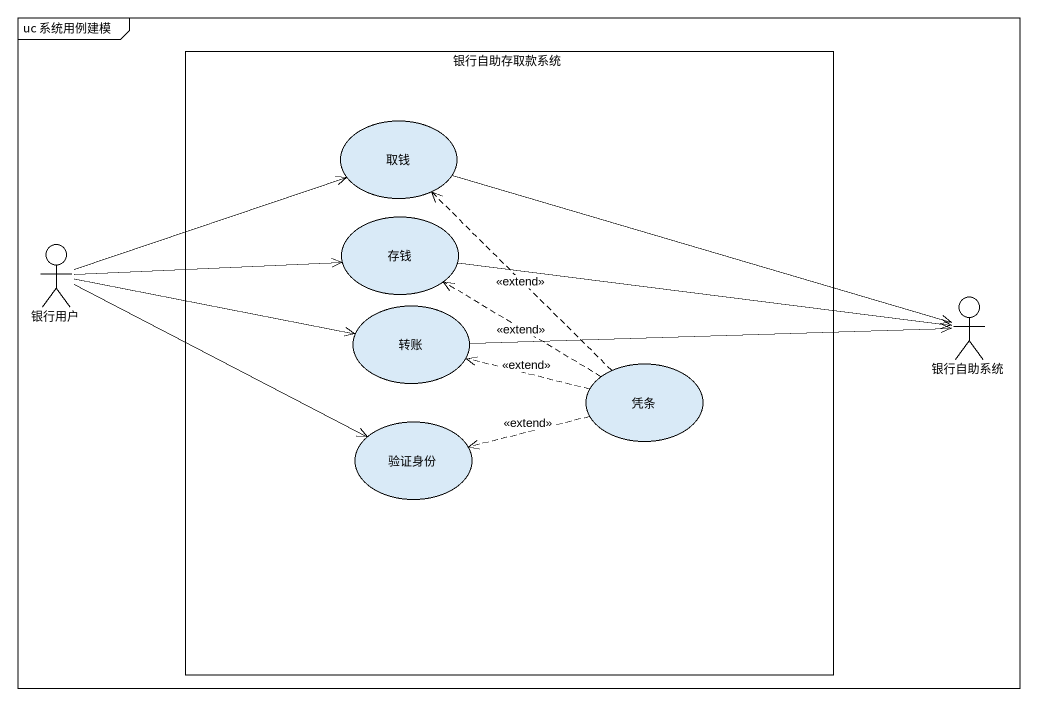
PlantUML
@startuml
mainframe uc 系统用例建模
rectangle 银行自助存取款系统 {
  usecase 取钱
  usecase 存钱
  usecase 转账
  usecase 凭条
  usecase 验证身份
}
actor 银行用户
actor 银行自助系统
取钱 -right-> 银行自助系统
存钱 -right-> 银行自助系统
银行用户 -right-> 取钱
银行用户 -right-> 存钱
银行用户 -right-> 转账
银行用户 -right-> 验证身份
转账 -right-> 银行自助系统
凭条 .up.> 取钱 : <<extend>>
凭条 .up.> 存钱 : <<extend>>
凭条 .left.> 转账 : <<extend>>
凭条 .left.> 验证身份 : <<extend>>
@enduml
